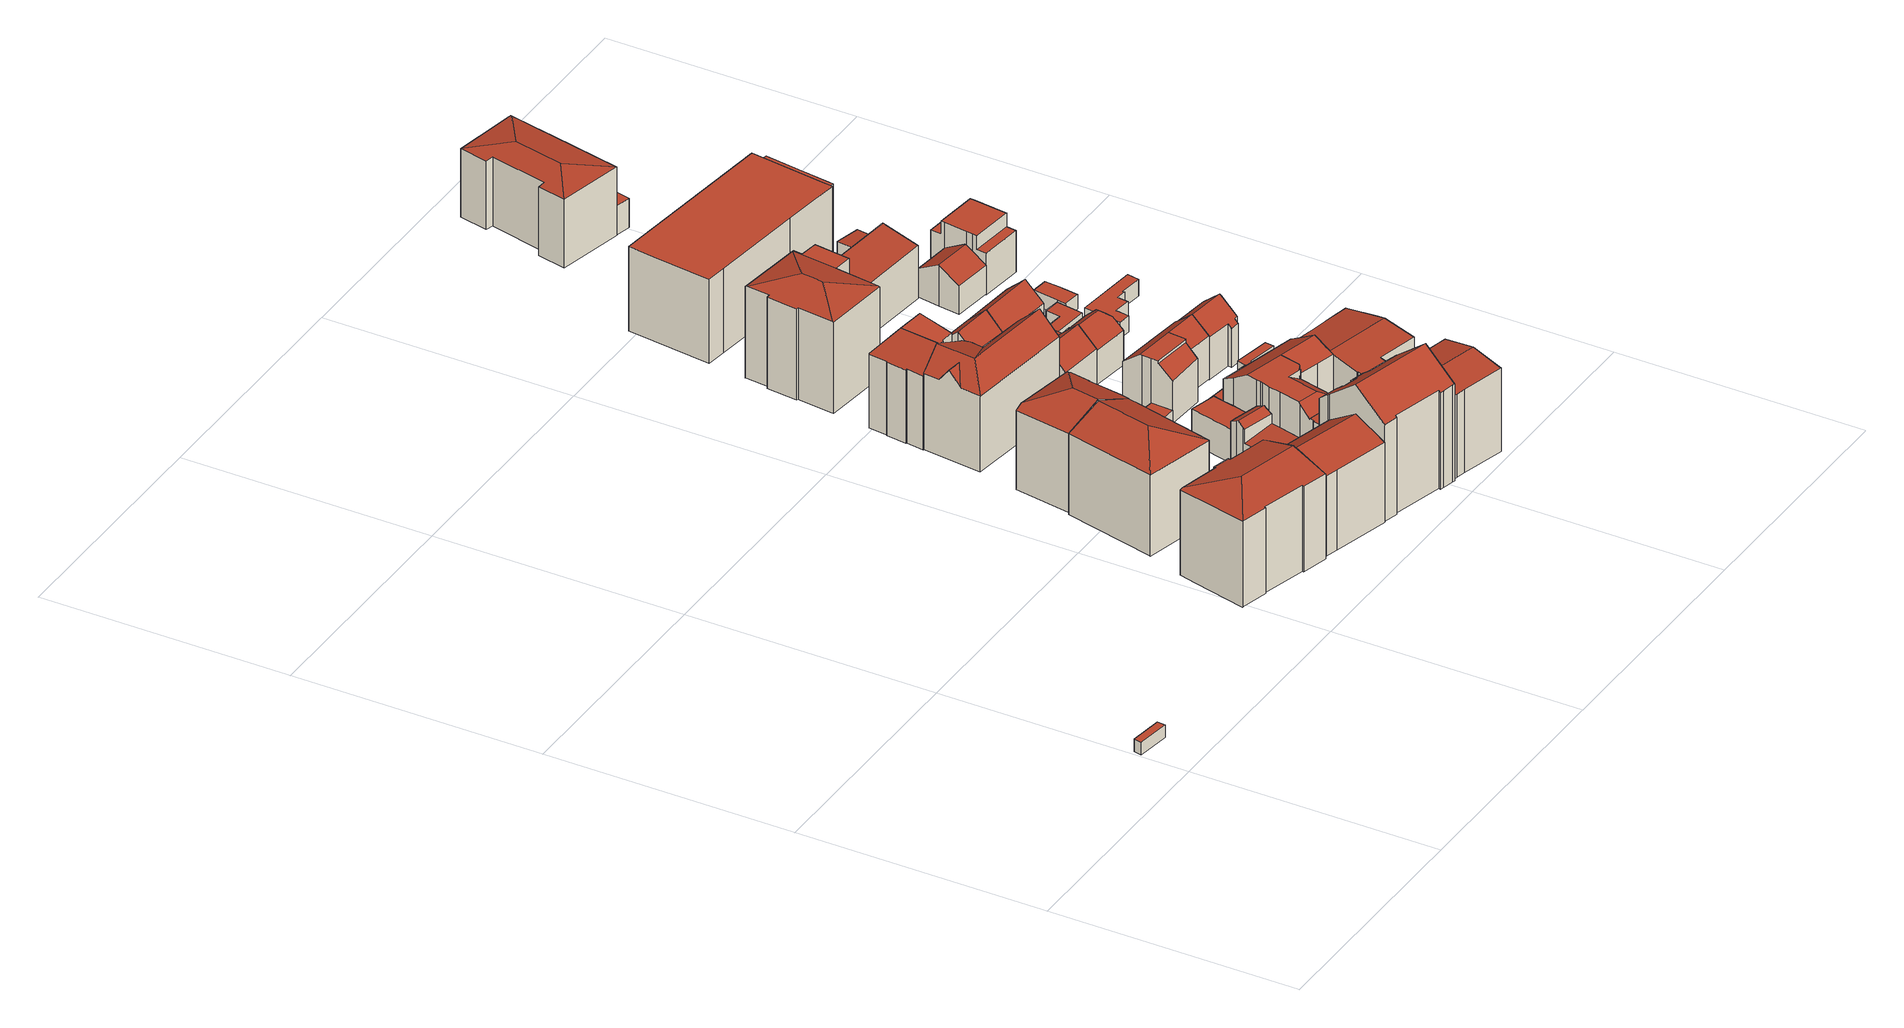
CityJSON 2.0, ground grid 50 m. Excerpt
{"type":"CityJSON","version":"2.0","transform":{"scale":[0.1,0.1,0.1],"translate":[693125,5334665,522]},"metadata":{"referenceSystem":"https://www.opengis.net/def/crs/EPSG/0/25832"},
"CityObjects":{
"building1":{"type":"Building","attributes":{"Gemeindeschluessel":"09162000","HoeheDach":"525.300","HoeheGrund":"522.697","Methode":"9999","NiedrigsteTraufeDesGebaeudes":"525.300","Geometrietyp2DReferenz":"3000","function":"31001_2000","roofType":"1000","measuredHeight":2.6},"geometry":[{"type":"MultiSurface","lod":"2","boundaries":[[[0,1,2,3]],[[4,3,2,5]],[[5,2,1,6]],[[4,5,6,7]],[[7,0,3,4]],[[6,1,0,7]]],"semantics":{"surfaces":[{"type":"RoofSurface"},{"type":"WallSurface"},{"type":"GroundSurface"}],"values":[0,1,1,2,1,1]}}]},
"building2":{"type":"Building","attributes":{"Gemeindeschluessel":"09162000","HoeheDach":"543.515","HoeheGrund":"523.480","Methode":"1000","NiedrigsteTraufeDesGebaeudes":"541.237","Geometrietyp2DReferenz":"3000","function":"31001_9998","roofType":"3200","measuredHeight":20.04,"storeysAboveGround":4},"geometry":[{"type":"MultiSurface","lod":"2","boundaries":[[[8,9,10,11]],[[12,13,14,15,16,17,18]],[[18,17,16,19,20,21]],[[22,23,24,25]],[[26,27,28,29]],[[30,31,32,33,34,35]],[[36,37,38,39]],[[32,31,30,40,36,39,41,22,25,42,43,21,20,19,44,45,46,8,11,26,29,47]],[[40,48,37,36]],[[41,49,23,22]],[[25,24,50,42]],[[30,35,48,40]],[[11,10,27,26]],[[15,14,51,46,45,44,19,16]],[[39,38,49,41]],[[13,34,33,52,28,27,10,9,51,14]],[[50,24,23,49,38,37,48,35,34,13,12]],[[29,28,52,47]],[[46,51,9,8]],[[43,42,50,12,18,21]],[[47,52,33,32]]],"semantics":{"surfaces":[{"type":"WallSurface"},{"type":"RoofSurface"},{"type":"GroundSurface"}],"values":[0,1,0,0,0,0,0,2,0,0,0,0,0,0,0,1,1,0,0,0,0]}}]},
"building3":{"type":"Building","attributes":{"Gemeindeschluessel":"09162000","HoeheDach":"544.194","HoeheGrund":"524.180","Methode":"1000","NiedrigsteTraufeDesGebaeudes":"540.945","Geometrietyp2DReferenz":"3000","function":"31001_1000","roofType":"3200","measuredHeight":20.01,"storeysAboveGround":4},"geometry":[{"type":"MultiSurface","lod":"2","boundaries":[[[53,54,55,56,57,58]],[[59,60,61,62]],[[63,64,65,66,67,55,54,53]],[[58,57,61,60,68]],[[63,53,58,68,69]],[[57,56,55,67,70,62,61]],[[66,65,64,71,72,59,62,70,67]],[[69,68,60,59,72,71]],[[64,63,69,71]]],"semantics":{"surfaces":[{"type":"RoofSurface"},{"type":"WallSurface"},{"type":"GroundSurface"}],"values":[0,1,1,0,0,1,2,1,1]}}]},
"building4":{"type":"Building","attributes":{"Gemeindeschluessel":"09162000","HoeheDach":"526.022","HoeheGrund":"524.110","Methode":"1000","NiedrigsteTraufeDesGebaeudes":"526.022","Geometrietyp2DReferenz":"3000","function":"31001_2000","roofType":"1000","measuredHeight":1.91},"geometry":[{"type":"MultiSurface","lod":"2","boundaries":[[[73,74,75,76]],[[77,78,79,80]],[[74,79,78,75]],[[75,78,77,76]],[[73,80,79,74]],[[76,77,80,73]]],"semantics":{"surfaces":[{"type":"GroundSurface"},{"type":"RoofSurface"},{"type":"WallSurface"}],"values":[0,1,2,2,2,2]}}]},
"building5":{"type":"Building","attributes":{"Gemeindeschluessel":"09162000","HoeheDach":"543.321","HoeheGrund":"523.786","Methode":"2000","NiedrigsteTraufeDesGebaeudes":"539.108","Geometrietyp2DReferenz":"3000","function":"31001_9998","roofType":"3100","measuredHeight":19.54,"storeysAboveGround":4},"geometry":[{"type":"MultiSurface","lod":"2","boundaries":[[[81,82,83,84,85,86,87]],[[88,89,84,83,90,91,92]],[[93,91,90,94]],[[95,89,88,96]],[[97,98,99,100,101,95,96,102,103,93,94]],[[81,98,97,82]],[[95,101,85,84,89]],[[98,81,87,99]],[[88,92,103,102,96]],[[103,92,91,93]],[[100,86,85,101]],[[99,87,86,100]],[[82,97,94,90,83]]],"semantics":{"surfaces":[{"type":"RoofSurface"},{"type":"WallSurface"},{"type":"GroundSurface"}],"values":[0,0,1,1,2,1,1,1,1,1,1,1,1]}}]},
"building6":{"type":"Building","attributes":{"Gemeindeschluessel":"09162000","HoeheDach":"544.430","HoeheGrund":"524.560","Methode":"2000","NiedrigsteTraufeDesGebaeudes":"537.464","Geometrietyp2DReferenz":"3000","function":"31001_9998","roofType":"3200","measuredHeight":19.87,"storeysAboveGround":5},"geometry":[{"type":"MultiSurface","lod":"2","boundaries":[[[104,105,106,107]],[[108,109,110,111,112,113,114]],[[115,116,112,111]],[[116,115,117,118,119,120,121]],[[122,123,104,107,124,60]],[[125,109,108,114,126,127,128,129,130,131,132,133,134,120,119,118,135]],[[128,127,56,123,122,129]],[[120,134,133,106,105,121]],[[130,60,124,131]],[[107,106,133,132,131,124]],[[135,136,137,125]],[[56,138,113,112,116,121,105,104,123]],[[110,137,136,117,115,111]],[[118,117,136,135]],[[114,113,138,126]],[[129,122,60,130]],[[125,137,110,109]],[[126,138,56,127]]],"semantics":{"surfaces":[{"type":"RoofSurface"},{"type":"WallSurface"},{"type":"GroundSurface"}],"values":[0,1,1,1,0,2,1,1,1,1,1,0,0,1,1,1,1,1]}}]},
"building7":{"type":"Building","attributes":{"Gemeindeschluessel":"09162000","HoeheDach":"527.868","HoeheGrund":"524.430","Methode":"1000","NiedrigsteTraufeDesGebaeudes":"526.185","Geometrietyp2DReferenz":"3000","function":"31001_2000","roofType":"1000","measuredHeight":3.44},"geometry":[{"type":"MultiSurface","lod":"2","boundaries":[[[139,140,141,142,143,144,145,146,147,148,149]],[[141,150,151,142]],[[149,152,153,139]],[[147,154,155,148]],[[148,155,152,149]],[[140,156,150,141]],[[139,153,156,140]],[[143,142,151,157,158,144]],[[159,154,147,146,145,160]],[[144,158,160,145]],[[157,151,150,156,153,152,155,154,159,160,158]]],"semantics":{"surfaces":[{"type":"GroundSurface"},{"type":"WallSurface"},{"type":"RoofSurface"}],"values":[0,1,1,1,1,1,1,1,1,1,2]}}]},
"building8":{"type":"Building","attributes":{"Gemeindeschluessel":"09162000","HoeheDach":"544.980","HoeheGrund":"525.152","Methode":"2000","NiedrigsteTraufeDesGebaeudes":"540.749","Geometrietyp2DReferenz":"3000","function":"31001_9998","roofType":"3100","measuredHeight":19.83,"storeysAboveGround":4},"geometry":[{"type":"MultiSurface","lod":"2","boundaries":[[[161,162,163,164,165,166,167]],[[168,169,170,171,172,173,174,161,167]],[[175,176,166,165,177,163,162,178]],[[179,167,166,176,180]],[[181,174,173,182]],[[182,173,172,183]],[[164,177,165]],[[184,185,186,187]],[[183,172,171,188]],[[188,171,170,189]],[[181,178,162,161,174]],[[176,175,190,180]],[[179,184,187,168,167]],[[190,185,184,179,180]],[[189,170,169,191]],[[168,187,186,191,169]],[[190,175,178,181,182,183,188,189,191,186,185]],[[164,163,177]]],"semantics":{"surfaces":[{"type":"RoofSurface"},{"type":"WallSurface"},{"type":"GroundSurface"}],"values":[0,0,1,0,1,1,0,1,1,1,1,1,0,1,1,1,2,0]}}]},
"building9":{"type":"Building","attributes":{"Gemeindeschluessel":"09162000","HoeheDach":"549.430","HoeheGrund":"524.030","Methode":"2000","NiedrigsteTraufeDesGebaeudes":"542.730","Geometrietyp2DReferenz":"3000","function":"31001_9998","roofType":"3100","measuredHeight":25.4,"storeysAboveGround":5},"geometry":[{"type":"MultiSurface","lod":"2","boundaries":[[[192,193,194,195]],[[196,197,198,199]],[[200,201,202,203,204,205]],[[206,207,208,209]],[[210,211,212,213,214,215]],[[199,198,216,217]],[[218,219,220,221]],[[222,223,207,206,224,225]],[[226,227,228,229,230,231]],[[232,233,234,235]],[[217,216,236,237]],[[210,215,222,225]],[[238,239,233,232]],[[209,208,240,241]],[[197,196,242,221,220,243]],[[237,236,239,238]],[[229,228,213,212]],[[243,220,219,194,193,244,240,208,207,223,222,215,214,213,228,227,226,202,201]],[[195,194,219,218]],[[192,245,241,240,244,193]],[[234,233,239,236,216,198,197,243,201,200]],[[242,196,199,217,237,238,232,235,205,204,203,231,230,229,212,211,210,225,224,206,209,241,245,192,195,218,221]],[[203,202,226,231]],[[235,234,200,205]]],"semantics":{"surfaces":[{"type":"WallSurface"},{"type":"RoofSurface"},{"type":"GroundSurface"}],"values":[0,0,0,0,0,0,0,0,0,0,0,0,0,0,0,0,0,1,0,0,1,2,0,0]}}]},
"building10":{"type":"Building","attributes":{"Gemeindeschluessel":"09162000","HoeheDach":"545.010","HoeheGrund":"525.037","Methode":"2000","NiedrigsteTraufeDesGebaeudes":"539.545","Geometrietyp2DReferenz":"3000","function":"31001_1000","roofType":"3100","measuredHeight":19.97,"storeysAboveGround":4},"geometry":[{"type":"MultiSurface","lod":"2","boundaries":[[[246,247,248,249,250,251]],[[252,253,247,246]],[[254,255,256,257]],[[250,258,259,251]],[[260,261,258,250,249]],[[260,262,263,254,257,264,265,266,267,268,269,261]],[[263,270,255,254]],[[257,256,271,264]],[[266,272,273,267]],[[252,246,274,273,272,275,271,256,255,270]],[[276,277,247,253]],[[263,262,276,253,252,270]],[[265,275,272,266]],[[259,269,268,278]],[[269,259,258,261]],[[262,260,249,248,277,276]],[[268,267,273,274,278]],[[275,265,264,271]],[[277,248,247]],[[246,251,259,278,274]]],"semantics":{"surfaces":[{"type":"RoofSurface"},{"type":"WallSurface"},{"type":"GroundSurface"}],"values":[0,0,1,0,1,2,1,1,1,0,0,1,1,1,1,1,1,1,1,0]}}]},
"building11":{"type":"Building","attributes":{"Gemeindeschluessel":"09162000","HoeheDach":"535.124","HoeheGrund":"524.660","Methode":"2000","NiedrigsteTraufeDesGebaeudes":"531.278","Geometrietyp2DReferenz":"3000","function":"31001_1000","roofType":"1000","measuredHeight":10.46,"storeysAboveGround":2},"geometry":[{"type":"MultiSurface","lod":"2","boundaries":[[[279,280,281,282,283]],[[284,285,286,287,288]],[[289,290,291,292]],[[292,291,293,294]],[[295,293,291,290,296,282]],[[297,298,294,293,295,299,300]],[[301,284,288,302]],[[283,282,296,303]],[[286,304,305,287]],[[306,307,300,299,281,280,308,309]],[[304,286,285,310,311,312,313]],[[313,312,314,315,307,306]],[[297,300,307,315]],[[292,294,298,297,315,314,312,311,310,301,302,316,317,318,319,279,283,303,289]],[[303,296,290,289]],[[304,313,306,309,320,305]],[[310,285,284,301]],[[288,287,305,320,317,316,302]],[[282,281,299,295]],[[320,309,308,319,318,317]],[[319,308,280,279]]],"semantics":{"surfaces":[{"type":"WallSurface"},{"type":"RoofSurface"},{"type":"GroundSurface"}],"values":[0,1,0,0,1,0,0,0,0,1,0,0,0,2,0,1,0,0,0,0,0]}}]},
"building12":{"type":"Building","attributes":{"Gemeindeschluessel":"09162000","HoeheDach":"528.561","HoeheGrund":"525.166","Methode":"2000","NiedrigsteTraufeDesGebaeudes":"527.289","Geometrietyp2DReferenz":"3000","function":"31001_2000","roofType":"2100","measuredHeight":3.4},"geometry":[{"type":"MultiSurface","lod":"2","boundaries":[[[321,322,323,324]],[[325,326,327,328]],[[329,330,331,323,322,327,326,332]],[[333,332,326,325]],[[324,323,331,334]],[[335,330,329,336]],[[328,327,322,321]],[[334,331,330,335]],[[333,325,328,321,324,334,335,336]],[[336,329,332,333]]],"semantics":{"surfaces":[{"type":"WallSurface"},{"type":"RoofSurface"},{"type":"GroundSurface"}],"values":[0,0,1,0,0,0,0,0,2,0]}}]},
"building13":{"type":"Building","attributes":{"Gemeindeschluessel":"09162000","HoeheDach":"529.492","HoeheGrund":"525.152","Methode":"1000","NiedrigsteTraufeDesGebaeudes":"527.845","Geometrietyp2DReferenz":"3000","function":"31001_2000","roofType":"1000","measuredHeight":4.34,"storeysAboveGround":1},"geometry":[{"type":"MultiSurface","lod":"2","boundaries":[[[337,338,339,340]],[[341,342,343,344]],[[345,346,338,337]],[[347,348,346,345]],[[338,346,348,349,343,342,339]],[[344,343,349,350]],[[345,337,340,341,344,350,347]],[[342,341,340,339]],[[350,349,348,347]]],"semantics":{"surfaces":[{"type":"WallSurface"},{"type":"RoofSurface"},{"type":"GroundSurface"}],"values":[0,0,0,0,1,0,2,0,0]}}]},
"building14":{"type":"Building","attributes":{"Gemeindeschluessel":"09162000","HoeheDach":"528.128","HoeheGrund":"525.210","Methode":"1000","NiedrigsteTraufeDesGebaeudes":"528.128","Geometrietyp2DReferenz":"3000","function":"31001_2000","roofType":"1000","measuredHeight":2.92},"geometry":[{"type":"MultiSurface","lod":"2","boundaries":[[[351,352,353,354,355,356]],[[357,358,359,360]],[[357,360,355,354,353]],[[358,352,351,356,359]],[[359,356,355,360]],[[353,352,358,357]]],"semantics":{"surfaces":[{"type":"WallSurface"},{"type":"GroundSurface"},{"type":"RoofSurface"}],"values":[0,0,1,2,0,0]}}]},
"building15":{"type":"Building","attributes":{"Gemeindeschluessel":"09162000","HoeheDach":"539.590","HoeheGrund":"524.564","Methode":"2000","NiedrigsteTraufeDesGebaeudes":"536.176","Geometrietyp2DReferenz":"3000","function":"31001_9998","roofType":"3100","measuredHeight":15.03,"storeysAboveGround":4},"geometry":[{"type":"MultiSurface","lod":"2","boundaries":[[[361,362,363,364]],[[365,366,367,368,369]],[[370,371,372,373]],[[374,367,366]],[[375,376,377,378]],[[375,378,379,380,365,369,361,364,381,382,383,384,385,386,387,388,389,390,391,392,393,394,395,396,397,370,373,398]],[[380,399,366,365]],[[364,363,400,381]],[[395,401,402,396]],[[382,381,400,403,404,405,406]],[[387,407,408,388]],[[409,406,405,410,411,412,413]],[[383,414,415,384]],[[379,416,399,380]],[[375,398,417,418,376]],[[419,393,392,420]],[[374,418,417,372,371,421,422]],[[373,372,417,398]],[[383,382,406,409,423,414]],[[386,424,407,387]],[[388,408,425,389]],[[404,403,426]],[[405,404,426,410]],[[407,424,427,415,414,423,428,429,425,408]],[[399,416,377,376,418,374,366]],[[393,419,430,394]],[[392,391,412,411,420]],[[397,421,371,370]],[[369,368,362,361]],[[391,390,429,428,413,412]],[[385,427,424,386]],[[413,428,423,409]],[[389,425,429,390]],[[397,396,402,422,421]],[[394,430,401,395]],[[384,415,427,385]],[[419,420,411,410,426,403,400,363,362,368,367,374,422,402,401,430]],[[378,377,416,379]]],"semantics":{"surfaces":[{"type":"WallSurface"},{"type":"GroundSurface"},{"type":"RoofSurface"}],"values":[0,0,0,0,0,1,0,0,0,0,0,2,0,0,0,0,2,0,0,0,0,0,2,2,2,0,0,0,0,0,0,0,0,0,0,0,2,0]}}]},
"building16":{"type":"Building","attributes":{"Gemeindeschluessel":"09162000","HoeheDach":"545.944","HoeheGrund":"525.030","Methode":"2000","NiedrigsteTraufeDesGebaeudes":"543.900","Geometrietyp2DReferenz":"3000","function":"31001_9998","roofType":"3200","measuredHeight":20.91,"storeysAboveGround":4},"geometry":[{"type":"MultiSurface","lod":"2","boundaries":[[[431,432,433,434,435,436,437,438]],[[439,440,441,442]],[[443,444,445,434,433,446]],[[447,448,449,450]],[[451,452,453,454]],[[435,440,439,455,456,457]],[[438,437,436,458,453,452,459,449,448,460]],[[453,458,457,456,461,454]],[[462,463,464,465]],[[466,467,445,444]],[[449,459,452,451,468,450]],[[445,467,441,440,435,434]],[[463,431,438,460,464]],[[463,462,469,470,446,433,432,431]],[[436,435,457,458]],[[464,460,448,447,471,465]],[[444,443,446,470,469,462,465,471,447,450,468,451,454,461,456,455,439,442,466]],[[442,441,467,466]]],"semantics":{"surfaces":[{"type":"RoofSurface"},{"type":"WallSurface"},{"type":"GroundSurface"}],"values":[0,1,1,1,1,1,0,1,1,1,1,0,0,1,0,1,2,1]}}]},
"building17":{"type":"Building","attributes":{"Gemeindeschluessel":"09162000","HoeheDach":"543.094","HoeheGrund":"524.380","Methode":"1000","NiedrigsteTraufeDesGebaeudes":"541.729","Geometrietyp2DReferenz":"3000","function":"31001_9998","roofType":"3100","measuredHeight":18.71,"storeysAboveGround":4},"geometry":[{"type":"MultiSurface","lod":"2","boundaries":[[[472,473,474,475]],[[476,477,478,479]],[[480,481,482,483]],[[479,478,484,485]],[[486,487,473,472,488,489]],[[480,490,491,492,493,481]],[[493,492,484,478,477,474,473,487]],[[494,495,486,489]],[[485,484,492,491]],[[490,480,483,494,489,488,472,475,476,479,485,491]],[[475,474,477,476]],[[495,482,481,493,487,486]],[[483,482,495,494]]],"semantics":{"surfaces":[{"type":"WallSurface"},{"type":"RoofSurface"},{"type":"GroundSurface"}],"values":[0,0,0,0,0,0,1,0,0,2,0,1,0]}}]},
"building18":{"type":"Building","attributes":{"Gemeindeschluessel":"09162000","HoeheDach":"528.180","HoeheGrund":"524.810","Methode":"2000","NiedrigsteTraufeDesGebaeudes":"528.180","Geometrietyp2DReferenz":"3000","function":"31001_2000","roofType":"1000","measuredHeight":3.37},"geometry":[{"type":"MultiSurface","lod":"2","boundaries":[[[496,497,498,499,500]],[[500,501,502,496]],[[503,504,499,498]],[[497,496,502,505,503,498]],[[499,504,501,500]],[[505,502,501,504,503]]],"semantics":{"surfaces":[{"type":"GroundSurface"},{"type":"WallSurface"},{"type":"RoofSurface"}],"values":[0,1,1,1,1,2]}}]},
"building19":{"type":"Building","attributes":{"Gemeindeschluessel":"09162000","HoeheDach":"536.064","HoeheGrund":"525.227","Methode":"1000","NiedrigsteTraufeDesGebaeudes":"532.550","Geometrietyp2DReferenz":"3000","function":"31001_9998","roofType":"3100","measuredHeight":10.84,"storeysAboveGround":2},"geometry":[{"type":"MultiSurface","lod":"2","boundaries":[[[506,507,508,509,510,511]],[[509,512,513,510]],[[510,513,514,511]],[[515,516,517,518]],[[508,516,515,512,509]],[[511,514,519,506]],[[507,517,516,508]],[[506,519,518,517,507]],[[513,512,515,518,519,514]]],"semantics":{"surfaces":[{"type":"GroundSurface"},{"type":"WallSurface"},{"type":"RoofSurface"}],"values":[0,1,1,2,1,1,1,1,2]}}]},
"building20":{"type":"Building","attributes":{"Gemeindeschluessel":"09162000","HoeheDach":"540.338","HoeheGrund":"524.720","Methode":"1000","NiedrigsteTraufeDesGebaeudes":"527.910","Geometrietyp2DReferenz":"3000","function":"31001_2000","roofType":"2100","measuredHeight":15.62},"geometry":[{"type":"MultiSurface","lod":"2","boundaries":[[[520,521,522,523,524,525]],[[526,527,528,529,530,531,532]],[[533,534,526,532]],[[524,535,536,537,538,539,540,541,525]],[[528,527,541,540]],[[542,543,534,533]],[[544,538,537,545,530,529]],[[546,547,548,549,550,551]],[[547,546,551,542,533,532,531,530,545,537,536,535,524,523,522]],[[522,521,548,547]],[[551,550,543,542]],[[540,539,538,544,529,528]],[[534,543,550,549,548,521,520,525,541,527,526]]],"semantics":{"surfaces":[{"type":"WallSurface"},{"type":"GroundSurface"},{"type":"RoofSurface"}],"values":[0,0,0,0,0,0,0,0,1,0,0,2,2]}}]},
"building21":{"type":"Building","attributes":{"Gemeindeschluessel":"09162000","HoeheDach":"528.702","HoeheGrund":"524.790","Methode":"1000","NiedrigsteTraufeDesGebaeudes":"527.766","Geometrietyp2DReferenz":"3000","function":"31001_2000","roofType":"1000","measuredHeight":3.91},"geometry":[{"type":"MultiSurface","lod":"2","boundaries":[[[552,553,554,555]],[[556,557,558,559]],[[560,558,557,554,553,561,562]],[[555,554,557,556]],[[563,561,553,552]],[[556,559,564,565,563,552,555]],[[564,559,558,560,562,565]],[[562,561,563,565]]],"semantics":{"surfaces":[{"type":"WallSurface"},{"type":"RoofSurface"},{"type":"GroundSurface"}],"values":[0,0,1,0,0,2,0,0]}}]},
"building22":{"type":"Building","attributes":{"Gemeindeschluessel":"09162000","HoeheDach":"528.636","HoeheGrund":"525.255","Methode":"1000","NiedrigsteTraufeDesGebaeudes":"528.303","Geometrietyp2DReferenz":"3000","function":"31001_2000","roofType":"2100","measuredHeight":3.38},"geometry":[{"type":"MultiSurface","lod":"2","boundaries":[[[566,567,568,569]],[[570,571,572,573]],[[574,575,576,577]],[[573,572,567,566]],[[570,573,566,569,575,574]],[[571,577,576,568,567,572]],[[569,568,576,575]],[[571,570,574,577]]],"semantics":{"surfaces":[{"type":"WallSurface"},{"type":"RoofSurface"},{"type":"GroundSurface"}],"values":[0,0,0,0,1,2,0,0]}}]},
"building23":{"type":"Building","attributes":{"Gemeindeschluessel":"09162000","HoeheDach":"537.270","HoeheGrund":"525.380","Methode":"2000","NiedrigsteTraufeDesGebaeudes":"534.123","Geometrietyp2DReferenz":"3000","function":"31001_9998","roofType":"3100","measuredHeight":11.89,"storeysAboveGround":3},"geometry":[{"type":"MultiSurface","lod":"2","boundaries":[[[578,579,580,581,582,583,584,585]],[[581,580,586]],[[587,588,589,590,591,592]],[[593,594,585,584,595,596,597]],[[589,588,598,599,600,601,597,596,595,602,603,604,590]],[[581,592,591,605,582]],[[583,582,605,604,603,602]],[[604,605,591,590]],[[601,606,593,597]],[[587,592,581,586]],[[595,584,583,602]],[[607,606,601,600,599,579,578]],[[598,588,587,586,580,579,599]],[[607,578,585,594]],[[606,607,594,593]]],"semantics":{"surfaces":[{"type":"RoofSurface"},{"type":"WallSurface"},{"type":"GroundSurface"}],"values":[0,1,1,1,2,0,1,1,1,0,1,1,1,1,0]}}]},
"building24":{"type":"Building","attributes":{"Gemeindeschluessel":"09162000","HoeheDach":"528.020","HoeheGrund":"525.170","Methode":"2000","NiedrigsteTraufeDesGebaeudes":"528.020","Geometrietyp2DReferenz":"3000","function":"31001_2000","roofType":"1000","measuredHeight":2.85},"geometry":[{"type":"MultiSurface","lod":"2","boundaries":[[[608,609,610,611,612,613]],[[608,613,614,615]],[[616,617,611,610]],[[615,614,618,619]],[[620,621,622,623,624,625]],[[626,627,618,614,613,612,611,617,621,620,625,628]],[[619,618,627,629]],[[630,626,628,631]],[[609,608,615,619,629,630,631,624,623,622,616,610]],[[631,628,625,624]],[[629,627,626,630]],[[622,621,617,616]]],"semantics":{"surfaces":[{"type":"WallSurface"},{"type":"RoofSurface"},{"type":"GroundSurface"}],"values":[0,0,0,0,0,1,0,0,2,0,0,0]}}]},
"building25":{"type":"Building","attributes":{"Gemeindeschluessel":"09162000","HoeheDach":"534.971","HoeheGrund":"525.190","Methode":"2000","NiedrigsteTraufeDesGebaeudes":"531.489","Geometrietyp2DReferenz":"3000","function":"31001_1000","roofType":"3100","measuredHeight":9.78,"storeysAboveGround":2},"geometry":[{"type":"MultiSurface","lod":"2","boundaries":[[[632,633,634,635]],[[636,637,638,639]],[[639,638,633,640]],[[640,641,642,643,644,636,639]],[[641,632,635,642]],[[640,633,632,641]],[[642,635,634,643]],[[643,634,645,644]],[[644,645,637,636]],[[633,638,637,645,634]]],"semantics":{"surfaces":[{"type":"RoofSurface"},{"type":"WallSurface"},{"type":"GroundSurface"}],"values":[0,1,1,2,1,1,1,1,1,0]}}]},
"building26":{"type":"Building","attributes":{"Gemeindeschluessel":"09162000","HoeheDach":"528.371","HoeheGrund":"525.238","Methode":"1000","NiedrigsteTraufeDesGebaeudes":"527.939","Geometrietyp2DReferenz":"3000","function":"31001_2000","roofType":"2100","measuredHeight":3.13},"geometry":[{"type":"MultiSurface","lod":"2","boundaries":[[[641,646,647,648]],[[641,649,650,646]],[[651,647,646,650]],[[647,651,652,648]],[[641,648,652,649]],[[649,652,651,650]]],"semantics":{"surfaces":[{"type":"WallSurface"},{"type":"RoofSurface"},{"type":"GroundSurface"}],"values":[0,0,1,0,2,0]}}]},
"building27":{"type":"Building","attributes":{"Gemeindeschluessel":"09162000","HoeheDach":"535.930","HoeheGrund":"525.102","Methode":"2000","NiedrigsteTraufeDesGebaeudes":"530.468","Geometrietyp2DReferenz":"3000","function":"31001_1000","roofType":"3300","measuredHeight":10.83,"storeysAboveGround":2},"geometry":[{"type":"MultiSurface","lod":"2","boundaries":[[[653,654,655,656,657]],[[658,659,660,661,662]],[[663,664,665,653,657,666]],[[667,668,669,670]],[[671,672,673,656,655,674,675,676,670,669]],[[667,677,678,654,653,665,679,668]],[[671,669,668,679,680]],[[674,661,660,675]],[[672,671,680,664,663]],[[662,678,677,658]],[[670,676,659,658,677,667]],[[674,655,654,678,662,661]],[[664,680,679,665]],[[663,666,673,672]],[[673,666,657,656]],[[675,660,659,676]]],"semantics":{"surfaces":[{"type":"WallSurface"},{"type":"RoofSurface"},{"type":"GroundSurface"}],"values":[0,1,1,0,2,1,0,0,0,0,0,0,1,0,0,0]}}]},
"building28":{"type":"Building","attributes":{"Gemeindeschluessel":"09162000","HoeheDach":"537.626","HoeheGrund":"524.880","Methode":"1000","NiedrigsteTraufeDesGebaeudes":"536.072","Geometrietyp2DReferenz":"3000","function":"31001_9998","roofType":"3100","measuredHeight":12.75,"storeysAboveGround":3},"geometry":[{"type":"MultiSurface","lod":"2","boundaries":[[[681,682,683,684,685,686,687,688,689,690]],[[691,692,693,694]],[[695,696,697,698]],[[699,700,686,685]],[[684,683,682,681,701,702,703,691,694,704,705,706,707,695,698,708,699,685]],[[702,709,710,703]],[[707,711,696,695]],[[416,712,711,707,706,705]],[[703,710,692,691]],[[713,689,688,687,686,700,714,697,696,711,712]],[[694,693,715,704]],[[701,681,690,716,709,702]],[[714,700,699,708,698,697]],[[710,709,716,690,689,713,712,416,715,693,692]],[[704,715,416,705]]],"semantics":{"surfaces":[{"type":"WallSurface"},{"type":"GroundSurface"},{"type":"RoofSurface"}],"values":[0,0,0,0,1,0,0,0,0,2,0,0,0,2,0]}}]},
"building29":{"type":"Building","attributes":{"Gemeindeschluessel":"09162000","HoeheDach":"527.640","HoeheGrund":"525.220","Methode":"2000","NiedrigsteTraufeDesGebaeudes":"527.640","Geometrietyp2DReferenz":"3000","function":"31001_2000","roofType":"1000","measuredHeight":2.42},"geometry":[{"type":"MultiSurface","lod":"2","boundaries":[[[717,718,719,720]],[[721,719,718,722]],[[723,717,720,724]],[[723,722,718,717]],[[724,721,722,723]],[[720,719,721,724]]],"semantics":{"surfaces":[{"type":"WallSurface"},{"type":"RoofSurface"},{"type":"GroundSurface"}],"values":[0,1,2,0,0,0]}}]},
"building30":{"type":"Building","attributes":{"Gemeindeschluessel":"09162000","HoeheDach":"535.047","HoeheGrund":"525.227","Methode":"1000","NiedrigsteTraufeDesGebaeudes":"531.471","Geometrietyp2DReferenz":"3000","function":"31001_9998","roofType":"3100","measuredHeight":9.82,"storeysAboveGround":2},"geometry":[{"type":"MultiSurface","lod":"2","boundaries":[[[641,639,725,726]],[[641,727,728,638,639]],[[729,638,728,730]],[[727,731,730,728]],[[639,638,729,725]],[[726,731,727,641]],[[725,729,730,731,726]]],"semantics":{"surfaces":[{"type":"GroundSurface"},{"type":"WallSurface"},{"type":"RoofSurface"}],"values":[0,1,2,2,1,1,1]}}]},
"building31":{"type":"Building","attributes":{"Gemeindeschluessel":"09162000","HoeheDach":"531.195","HoeheGrund":"525.195","Methode":"3220","NiedrigsteTraufeDesGebaeudes":"531.195","Geometrietyp2DReferenz":"3000","function":"31001_9998","roofType":"9999","measuredHeight":6,"storeysAboveGround":1},"geometry":[{"type":"MultiSurface","lod":"2","boundaries":[[[732,733,734,735]],[[732,736,737,738,733]],[[734,739,619,740,735]],[[736,732,735,740]],[[733,738,739,734]],[[737,736,740,619]],[[738,737,619,739]]],"semantics":{"surfaces":[{"type":"WallSurface"},{"type":"RoofSurface"},{"type":"GroundSurface"}],"values":[0,1,2,0,0,0,0]}}]},
"building32":{"type":"Building","attributes":{"Gemeindeschluessel":"09162000","HoeheDach":"527.710","HoeheGrund":"525.370","Methode":"2000","NiedrigsteTraufeDesGebaeudes":"527.710","Geometrietyp2DReferenz":"3000","function":"31001_2000","roofType":"1000","measuredHeight":2.34},"geometry":[{"type":"MultiSurface","lod":"2","boundaries":[[[741,742,743,744,745,746,747,748]],[[749,742,741,750]],[[750,741,748,751]],[[752,746,745,753]],[[754,747,746,752]],[[755,744,743,756]],[[751,754,752,753,755,756,749,750]],[[753,745,744,755]],[[756,743,742,749]],[[751,748,747,754]]],"semantics":{"surfaces":[{"type":"RoofSurface"},{"type":"WallSurface"},{"type":"GroundSurface"}],"values":[0,1,1,1,1,1,2,1,1,1]}}]},
"building33":{"type":"Building","attributes":{"Gemeindeschluessel":"09162000","HoeheDach":"537.140","HoeheGrund":"525.246","Methode":"2000","NiedrigsteTraufeDesGebaeudes":"533.246","Geometrietyp2DReferenz":"3000","function":"31001_9998","roofType":"3100","measuredHeight":11.89,"storeysAboveGround":3},"geometry":[{"type":"MultiSurface","lod":"2","boundaries":[[[757,758,759,760]],[[761,762,763,764]],[[758,757,764,763]],[[765,766,767,768,769]],[[765,769,770,771]],[[772,773,774,775,776]],[[762,761,774,773]],[[771,770,760,759]],[[768,767,776,775]],[[757,760,770,769,768,775,774,761,764]],[[765,771,759,758,763,762,773,772,766]],[[772,776,767,766]]],"semantics":{"surfaces":[{"type":"WallSurface"},{"type":"RoofSurface"},{"type":"GroundSurface"}],"values":[0,0,0,0,0,0,0,0,1,1,2,0]}}]},
"building34":{"type":"Building","attributes":{"Gemeindeschluessel":"09162000","HoeheDach":"542.474","HoeheGrund":"524.970","Methode":"1000","NiedrigsteTraufeDesGebaeudes":"542.474","Geometrietyp2DReferenz":"3000","function":"31001_9998","roofType":"1000","measuredHeight":17.5,"storeysAboveGround":6},"geometry":[{"type":"MultiSurface","lod":"2","boundaries":[[[777,778,779,780]],[[781,782,783,784,777,780,785,786,787]],[[784,788,778,777]],[[778,788,789,790,791,792,793,794,779]],[[787,792,791,781]],[[792,787,786,793]],[[782,781,791,790]],[[783,782,790,789,788,784]],[[779,794,793,786,785,780]]],"semantics":{"surfaces":[{"type":"WallSurface"},{"type":"GroundSurface"},{"type":"RoofSurface"}],"values":[0,1,0,2,0,0,0,0,0]}}]},
"building35":{"type":"Building","attributes":{"Gemeindeschluessel":"09162000","HoeheDach":"537.592","HoeheGrund":"525.130","Methode":"1000","NiedrigsteTraufeDesGebaeudes":"536.019","Geometrietyp2DReferenz":"3000","function":"31001_9998","roofType":"2100","measuredHeight":12.46,"storeysAboveGround":2},"geometry":[{"type":"MultiSurface","lod":"2","boundaries":[[[795,796,797,798]],[[799,798,797,800,801,802]],[[803,804,805,806]],[[801,807,808,802]],[[800,797,796,803,806,809,810,807,801]],[[808,807,810,811]],[[795,798,799,802,808,811,812,805,804]],[[812,809,806,805]],[[804,803,796,795]],[[811,810,809,812]]],"semantics":{"surfaces":[{"type":"WallSurface"},{"type":"RoofSurface"},{"type":"GroundSurface"}],"values":[0,0,0,0,1,0,2,0,0,0]}}]},
"building36":{"type":"Building","attributes":{"Gemeindeschluessel":"09162000","HoeheDach":"527.900","HoeheGrund":"525.208","Methode":"2000","NiedrigsteTraufeDesGebaeudes":"527.900","Geometrietyp2DReferenz":"3000","function":"31001_2000","roofType":"1000","measuredHeight":2.69},"geometry":[{"type":"MultiSurface","lod":"2","boundaries":[[[813,814,815,816]],[[817,818,819,820]],[[821,822,814,813]],[[816,815,819,818]],[[817,823,821,813,816,818]],[[824,822,821,823]],[[817,820,824,823]],[[822,824,820,819,815,814]]],"semantics":{"surfaces":[{"type":"WallSurface"},{"type":"GroundSurface"},{"type":"RoofSurface"}],"values":[0,0,0,0,1,0,0,2]}}]},
"building37":{"type":"Building","attributes":{"Gemeindeschluessel":"09162000","HoeheDach":"533.938","HoeheGrund":"525.360","Methode":"1000","NiedrigsteTraufeDesGebaeudes":"531.260","Geometrietyp2DReferenz":"3000","function":"31001_1000","roofType":"3100","measuredHeight":8.58,"storeysAboveGround":2},"geometry":[{"type":"MultiSurface","lod":"2","boundaries":[[[825,826,827,828]],[[829,826,825,830]],[[831,832,833,834]],[[832,835,836,829,833]],[[837,838,839,831,834,830,825,828]],[[834,833,829,830]],[[839,835,832,831]],[[836,840,827,826,829]],[[835,839,838,837,840,836]],[[828,827,840,837]]],"semantics":{"surfaces":[{"type":"WallSurface"},{"type":"RoofSurface"},{"type":"GroundSurface"}],"values":[0,0,0,1,2,0,0,1,0,0]}}]},
"building38":{"type":"Building","attributes":{"Gemeindeschluessel":"09162000","HoeheDach":"528.322","HoeheGrund":"525.290","Methode":"1000","NiedrigsteTraufeDesGebaeudes":"528.322","Geometrietyp2DReferenz":"3000","function":"31001_2000","roofType":"1000","measuredHeight":3.03},"geometry":[{"type":"MultiSurface","lod":"2","boundaries":[[[841,842,843,844]],[[845,846,842,841]],[[844,843,847,848]],[[849,850,851,852]],[[853,852,851,854,846,845]],[[854,851,850,847,843,842,846]],[[849,852,853,845,841,844,848]],[[848,847,850,849]]],"semantics":{"surfaces":[{"type":"WallSurface"},{"type":"RoofSurface"},{"type":"GroundSurface"}],"values":[0,0,0,0,0,1,2,0]}}]},
"building39":{"type":"Building","attributes":{"Gemeindeschluessel":"09162000","HoeheDach":"528.553","HoeheGrund":"525.240","Methode":"2000","NiedrigsteTraufeDesGebaeudes":"528.553","Geometrietyp2DReferenz":"3000","function":"31001_2000","roofType":"1000","measuredHeight":3.31},"geometry":[{"type":"MultiSurface","lod":"2","boundaries":[[[855,856,857,858]],[[859,860,861,862]],[[863,864,865,866]],[[863,859,862,864]],[[860,867,868,861]],[[864,862,861,868,869,870,857,856,871,865]],[[872,873,870,869]],[[874,866,865,871]],[[859,863,866,874,855,858,873,872,867,860]],[[874,871,856,855]],[[867,872,869,868]],[[873,858,857,870]]],"semantics":{"surfaces":[{"type":"WallSurface"},{"type":"RoofSurface"},{"type":"GroundSurface"}],"values":[0,0,0,0,0,1,0,0,2,0,0,0]}}]},
"building40":{"type":"Building","attributes":{"Gemeindeschluessel":"09162000","HoeheDach":"539.476","HoeheGrund":"524.163","Methode":"1000","NiedrigsteTraufeDesGebaeudes":"538.326","Geometrietyp2DReferenz":"3000","function":"31001_1000","roofType":"3200","measuredHeight":15.31,"storeysAboveGround":4},"geometry":[{"type":"MultiSurface","lod":"2","boundaries":[[[875,876,877,878,879,880]],[[881,882,883,884]],[[885,886,887]],[[888,889,890,891]],[[884,883,878,877]],[[892,893,885,894]],[[895,896,897,898]],[[887,899,900,901]],[[898,897,882,881]],[[902,879,878,883,882,897]],[[876,875,892,894,901,900,888,891,895,898,881,884,877]],[[891,890,896,895]],[[875,880,893,892]],[[886,902,897,896,890,889,899,887]],[[885,893,880,879,902,886]],[[894,885,887,901]],[[900,899,889,888]]],"semantics":{"surfaces":[{"type":"WallSurface"},{"type":"RoofSurface"},{"type":"GroundSurface"}],"values":[0,0,1,0,0,0,0,0,0,1,2,0,0,1,1,0,0]}}]},
"building41":{"type":"Building","attributes":{"Gemeindeschluessel":"09162000","HoeheDach":"536.610","HoeheGrund":"525.205","Methode":"2000","NiedrigsteTraufeDesGebaeudes":"533.830","Geometrietyp2DReferenz":"3000","function":"31001_1000","roofType":"1000","measuredHeight":11.4,"storeysAboveGround":4},"geometry":[{"type":"MultiSurface","lod":"2","boundaries":[[[903,904,905,906]],[[907,908,909,910,911,912]],[[913,914,915,908,907,916,917,903,906,918]],[[916,919,920,917]],[[915,914,921,922,923,924]],[[924,923,910,909]],[[915,924,909,908]],[[913,918,925,926,927,928]],[[903,917,920,929,930,904]],[[930,929,927,926]],[[923,922,911,910]],[[907,912,919,916]],[[906,905,925,918]],[[913,928,921,914]],[[926,925,905,904,930]],[[922,921,928,927,929,920,919,912,911]]],"semantics":{"surfaces":[{"type":"WallSurface"},{"type":"GroundSurface"},{"type":"RoofSurface"}],"values":[0,0,1,0,0,2,0,0,0,0,0,0,0,0,2,2]}}]},
"building42":{"type":"Building","attributes":{"Gemeindeschluessel":"09162000","HoeheDach":"528.088","HoeheGrund":"525.070","Methode":"1000","NiedrigsteTraufeDesGebaeudes":"527.521","Geometrietyp2DReferenz":"3000","function":"31001_2000","roofType":"1000","measuredHeight":3.02},"geometry":[{"type":"MultiSurface","lod":"2","boundaries":[[[931,932,933,934]],[[935,936,937,938]],[[936,933,932,937]],[[938,931,934,935]],[[938,937,932,931]],[[934,933,936,935]]],"semantics":{"surfaces":[{"type":"WallSurface"},{"type":"RoofSurface"},{"type":"GroundSurface"}],"values":[0,0,1,2,0,0]}}]},
"building43":{"type":"Building","attributes":{"Gemeindeschluessel":"09162000","HoeheDach":"539.730","HoeheGrund":"525.040","Methode":"2000","NiedrigsteTraufeDesGebaeudes":"539.730","Geometrietyp2DReferenz":"3000","function":"31001_9998","roofType":"1000","measuredHeight":14.69,"storeysAboveGround":4},"geometry":[{"type":"MultiSurface","lod":"2","boundaries":[[[939,940,941,942,943,944]],[[945,942,941,946]],[[781,944,943,787]],[[947,940,939,948]],[[787,943,942,945]],[[948,939,944,781]],[[946,941,940,947]],[[781,787,945,946,947,948]]],"semantics":{"surfaces":[{"type":"RoofSurface"},{"type":"WallSurface"},{"type":"GroundSurface"}],"values":[0,1,1,1,1,1,1,2]}}]},
"building44":{"type":"Building","attributes":{"Gemeindeschluessel":"09162000","HoeheDach":"530.280","HoeheGrund":"524.280","Methode":"3220","NiedrigsteTraufeDesGebaeudes":"530.280","Geometrietyp2DReferenz":"3000","function":"51009_1610","roofType":"9999","measuredHeight":6},"geometry":[{"type":"MultiSurface","lod":"2","boundaries":[[[949,950,951,952,953]],[[950,949,954,955]],[[956,957,958,955,954]],[[951,950,955,958]],[[949,953,956,954]],[[952,951,958,957]],[[953,952,957,956]]],"semantics":{"surfaces":[{"type":"RoofSurface"},{"type":"WallSurface"},{"type":"GroundSurface"}],"values":[0,1,2,1,1,1,1]}}]},
"building45":{"type":"Building","attributes":{"Gemeindeschluessel":"09162000","HoeheDach":"526.640","HoeheGrund":"524.512","Methode":"2000","NiedrigsteTraufeDesGebaeudes":"526.640","Geometrietyp2DReferenz":"3000","function":"31001_2000","roofType":"1000","measuredHeight":2.13},"geometry":[{"type":"MultiSurface","lod":"2","boundaries":[[[959,960,961,962]],[[959,962,963,964,965,966]],[[967,965,964,968]],[[969,963,962,961]],[[963,969,968,964]],[[968,969,961,960,970,967]],[[970,966,965,967]],[[966,970,960,959]]],"semantics":{"surfaces":[{"type":"WallSurface"},{"type":"GroundSurface"},{"type":"RoofSurface"}],"values":[0,1,0,0,0,2,0,0]}}]}
},
"vertices":[
[73,88,33],[75,104,33],[9,113,33],[6,97,33],[6,97,7],[9,113,7],[75,104,7],[73,88,7],
[606,291,15],[606,291,193],[641,282,193],[641,282,15],[483,164,193],[575,219,215],[523,306,194],[518,307,192],[517,307,192],[509,273,192],[482,164,193],[517,307,15],[509,273,15],[482,164,15],[631,129,15],[631,129,193],[540,153,194],[540,153,15],[640,277,15],[640,277,194],[671,269,194],[671,269,15],[702,185,15],[703,187,15],[717,241,15],[717,241,199],[703,187,215],[702,185,215],[684,115,15],[684,115,193],[684,112,192],[684,112,15],[700,176,15],[630,126,15],[539,150,15],[483,164,15],[518,307,15],[523,306,15],[605,286,15],[721,257,15],[700,176,212],[630,126,193],[539,150,193],[605,286,194],[721,257,194],
[679,342,190],[719,502,190],[725,526,189],[725,526,190],[652,545,222],[625,432,222],[579,563,22],[579,563,190],[651,545,222],[651,545,22],[679,341,190],[679,341,22],[679,342,22],[719,502,22],[725,526,22],[535,377,190],[534,376,190],[652,545,22],[534,376,22],[535,377,22],
[671,269,21],[680,302,21],[729,291,21],[721,257,21],[721,257,40],[729,291,40],[680,302,40],[671,269,40],
[714,107,184],[829,77,184],[845,143,213],[701,181,213],[700,176,211],[684,115,184],[689,113,184],[717,241,172],[702,185,210],[861,205,171],[858,205,171],[747,233,172],[858,205,18],[861,205,18],[702,185,18],[717,241,18],[829,77,18],[714,107,18],[689,113,18],[684,115,18],[700,176,18],[722,239,18],[747,233,18],
[661,601,224],[744,657,191],[745,660,189],[612,676,197],[742,613,26],[753,612,26],[753,612,155],[742,613,155],[742,613,188],[739,613,190],[739,613,26],[749,654,155],[749,654,188],[759,653,155],[759,653,26],[749,654,26],[744,655,26],[744,655,191],[651,545,224],[652,545,224],[597,677,190],[769,622,26],[730,545,26],[725,526,26],[652,545,26],[651,545,26],[579,563,26],[597,677,26],[612,676,26],[745,660,26],[744,657,26],[771,638,26],[771,638,155],[769,622,155],[730,545,189],
[869,239,24],[867,240,24],[788,260,24],[794,283,24],[793,283,24],[780,286,24],[783,296,24],[795,293,24],[797,293,24],[812,289,24],[877,272,24],[788,260,44],[794,283,44],[877,272,59],[869,239,59],[797,293,44],[812,289,47],[867,240,58],[793,283,44],[780,286,42],[795,293,44],[783,296,42],
[660,870,230],[621,874,189],[617,841,189],[642,815,218],[612,796,189],[607,754,189],[651,790,230],[744,826,187],[747,849,188],[745,855,189],[742,859,191],[741,860,191],[735,863,194],[729,863,197],[607,754,31],[607,754,188],[614,819,218],[621,874,31],[840,767,230],[835,726,188],[729,863,31],[735,863,31],[741,860,31],[845,812,188],[845,812,31],[744,825,31],[744,825,189],[742,859,31],[745,855,31],[835,726,31],[747,849,31],
[960,180,20],[960,180,224],[1004,169,224],[1004,169,20],[999,34,20],[999,34,221],[995,35,221],[995,35,20],[829,77,221],[845,143,274],[861,205,224],[861,205,20],[845,143,20],[829,77,20],[933,203,20],[933,203,212],[935,202,212],[935,202,20],[898,195,20],[900,201,20],[904,216,20],[904,216,207],[900,201,220],[898,195,224],[972,40,220],[972,40,20],[1026,164,20],[1026,164,223],[1030,162,223],[1030,162,20],[930,188,224],[931,193,220],[931,193,20],[930,188,20],[858,205,224],[860,211,220],[864,226,207],[864,226,20],[860,211,20],[858,205,20],[860,73,20],[860,73,224],[859,70,221],[859,70,20],[964,42,220],[964,42,20],[965,46,20],[965,46,224],[964,195,212],[964,195,20],[1015,100,20],[1015,100,274],[961,185,220],[961,185,20],
[671,948,230],[710,902,181],[734,899,181],[735,900,182],[762,898,183],[727,941,230],[662,870,230],[705,866,181],[620,874,30],[620,874,183],[625,910,184],[625,910,30],[762,898,182],[772,977,182],[735,900,30],[762,898,30],[729,863,30],[621,874,30],[623,910,30],[629,952,30],[630,952,30],[634,989,30],[638,992,30],[772,977,30],[621,874,184],[623,910,182],[630,952,183],[634,989,183],[635,990,184],[629,952,182],[729,863,176],[734,899,175],[638,992,182],
[837,387,27],[837,387,122],[847,385,122],[847,385,97],[847,385,27],[877,272,102],[889,319,102],[893,337,102],[828,354,93],[812,289,93],[925,469,27],[925,469,97],[920,448,97],[920,448,27],[915,426,97],[915,426,27],[901,371,97],[871,483,97],[899,364,27],[901,371,27],[901,371,122],[899,364,126],[877,272,27],[812,289,27],[871,483,27],[893,337,122],[828,354,122],[897,354,131],[898,358,129],[833,373,130],[833,370,131],[889,319,27],[893,337,27],[894,342,27],[894,342,125],[897,354,27],[898,358,27],[828,354,27],[829,357,27],[833,370,27],[833,373,27],[829,357,124],
[771,907,32],[771,907,54],[795,905,64],[795,905,32],[766,889,32],[766,889,53],[768,888,54],[768,888,32],[792,855,66],[795,878,66],[798,904,66],[763,858,53],[763,858,32],[798,904,32],[795,878,32],[792,855,32],
[745,855,32],[745,855,59],[742,859,58],[742,859,32],[779,855,32],[779,855,64],[847,847,75],[847,847,32],[747,849,32],[747,849,59],[744,825,32],[744,825,59],[845,812,75],[845,812,32],
[879,583,61],[901,580,61],[901,580,32],[879,583,32],[874,583,32],[874,583,61],[898,536,32],[898,536,61],[870,537,61],[870,537,32],
[975,327,26],[975,327,176],[971,325,176],[971,325,26],[981,333,26],[981,333,154],[981,333,176],[978,329,176],[978,329,26],[920,448,26],[920,448,142],[1086,408,142],[1086,408,26],[990,373,176],[1073,351,26],[1073,351,175],[1067,326,162],[1067,326,26],[1064,311,26],[1025,321,26],[967,324,26],[942,234,26],[935,202,26],[933,203,26],[930,188,26],[898,195,26],[904,216,26],[864,226,26],[867,240,26],[869,239,26],[877,272,26],[889,319,26],[894,342,26],[898,358,26],[900,364,26],[901,371,26],[915,426,26],[1084,399,26],[1025,321,154],[967,324,176],[900,364,176],[901,371,176],[967,321,176],[967,321,157],[944,241,160],[942,234,153],[904,216,153],[864,226,153],[942,232,150],[922,263,176],[878,274,176],[877,272,174],[872,249,150],[935,202,153],[933,203,153],[1064,311,154],[1084,399,147],[1073,353,176],[894,342,176],[889,319,176],[915,426,155],[907,393,176],[942,232,153],[898,195,153],[867,240,153],[937,328,176],[930,188,153],[872,249,153],[869,239,153],[898,358,176],
[779,1053,220],[792,1142,220],[792,1144,219],[793,1144,219],[803,1236,219],[724,1174,239],[722,1151,239],[719,1129,239],[806,1236,30],[806,1236,219],[803,1217,219],[803,1217,30],[793,1144,30],[831,1140,30],[831,1140,219],[792,1144,30],[651,1140,30],[651,1140,220],[649,1141,219],[649,1141,30],[656,1204,30],[656,1204,220],[661,1203,221],[661,1203,30],[803,1236,30],[666,1253,30],[666,1253,219],[665,1249,221],[651,1160,219],[643,1068,220],[665,1249,30],[779,1050,30],[779,1050,219],[643,1065,219],[643,1065,30],[840,1212,30],[840,1212,219],[651,1160,30],[779,1053,30],[792,1142,30],[643,1068,30],
[1030,162,24],[1030,162,197],[1035,161,197],[1035,161,24],[1057,156,24],[1057,156,197],[1086,149,197],[1086,149,24],[1113,6,24],[1113,6,197],[1025,28,197],[1025,28,24],[1123,140,197],[1123,140,24],[999,34,197],[1015,98,211],[1015,98,24],[999,34,24],[1129,70,24],[1145,134,24],[1145,134,197],[1129,70,211],[1004,33,24],[1004,33,197],
[1051,256,28],[1018,264,28],[1014,265,28],[1025,321,28],[1064,311,28],[1064,311,62],[1051,256,62],[1014,265,62],[1025,321,62],[1018,264,62],
[855,760,32],[860,801,32],[951,789,32],[947,750,32],[942,711,32],[851,722,32],[947,750,140],[942,711,106],[851,722,106],[947,751,141],[951,789,107],[860,801,105],[855,761,141],[855,760,140],
[1091,164,165],[1127,154,166],[1127,154,27],[1091,164,27],[1090,164,27],[1090,164,165],[1030,162,183],[1034,179,164],[1034,179,59],[1038,198,59],[1038,198,27],[1034,179,27],[1030,162,27],[1035,161,27],[1035,161,183],[1090,165,27],[1095,180,27],[1096,183,27],[1096,183,59],[1095,180,59],[1090,165,59],[1090,165,164],[1057,156,27],[1057,156,183],[1095,183,59],[1095,183,27],[1087,148,27],[1123,140,27],[1123,140,183],[1087,148,183],[1086,149,183],[1086,149,27],
[1048,243,28],[1048,243,58],[1106,228,67],[1106,228,28],[1103,215,28],[1103,215,67],[1096,183,67],[1096,183,28],[1044,196,59],[1045,230,58],[1038,198,58],[1045,230,28],[1044,196,28],[1038,198,28],
[913,841,66],[913,841,33],[904,843,33],[904,843,66],[924,822,63],[924,822,33],[926,840,33],[926,840,66],[882,829,63],[884,846,66],[884,846,33],[882,829,33],
[980,556,153],[981,558,153],[983,558,153],[986,593,153],[903,603,153],[903,600,153],[901,580,153],[900,566,153],[983,558,123],[1050,549,123],[1050,549,34],[1055,585,34],[1060,622,34],[1060,622,123],[1055,585,153],[898,536,121],[900,566,148],[901,580,34],[900,566,34],[898,536,34],[983,558,34],[981,558,34],[980,556,34],[977,531,34],[903,600,34],[903,603,34],[908,641,34],[908,641,123],[977,531,125],[980,556,148],
[1093,454,32],[1097,474,32],[1099,480,32],[1099,480,60],[1097,474,60],[1093,454,60],[1096,452,60],[1096,452,32],[1065,485,32],[1065,485,60],[1093,439,60],[1093,439,32],[1020,492,60],[1042,489,60],[1042,489,32],[1020,492,32],[933,504,32],[933,504,60],[1012,464,60],[1013,461,60],[928,481,60],[1013,461,32],[1012,464,32],[928,481,32],
[918,882,95],[923,920,130],[840,929,130],[836,891,95],[845,967,32],[845,967,95],[927,958,95],[927,958,32],[923,920,32],[918,882,32],[836,891,32],[840,929,32],[843,955,32],[843,955,106],
[918,882,64],[940,879,59],[940,879,32],[913,841,32],[913,841,64],[936,840,59],[936,840,32],
[947,751,139],[951,789,104],[951,789,31],[947,750,31],[947,750,138],[982,788,85],[987,834,85],[964,836,88],[956,837,90],[951,791,90],[1020,702,102],[1022,725,123],[1005,744,139],[942,711,102],[982,787,102],[1029,782,102],[1029,782,31],[982,787,31],[1025,741,31],[1020,702,31],[942,711,31],[956,837,31],[964,836,31],[987,834,31],[982,788,102],[951,791,102],[1027,760,123],[1025,741,123],
[1193,223,29],[1204,288,29],[1207,303,29],[1219,370,29],[1219,373,29],[1219,373,141],[1219,370,141],[1207,303,154],[1204,288,156],[1193,223,144],[1048,243,29],[1048,243,142],[1051,254,144],[1051,254,29],[1073,351,29],[1073,351,151],[1084,399,142],[1084,399,29],[1186,380,29],[1186,380,141],[1189,224,29],[1109,242,29],[1106,228,29],[1051,256,29],[1064,311,29],[1066,321,29],[1067,326,29],[1139,388,29],[1109,242,144],[1106,228,141],[1067,326,155],[1066,321,156],[1204,289,156],[1139,388,141],[1051,256,144],[1189,224,144],
[858,1245,32],[858,1245,56],[901,1240,56],[901,1240,32],[896,1205,56],[854,1210,56],[854,1210,32],[896,1205,32],
[1043,945,32],[1035,869,32],[918,882,96],[923,919,130],[1043,945,96],[1039,907,130],[1035,869,95],
[1186,380,92],[1084,399,92],[1084,399,32],[1186,380,32],[1196,419,92],[1093,439,92],[1086,408,92],[1086,408,32],[1196,419,32],
[1099,480,57],[1103,496,57],[1164,485,57],[1166,503,57],[1093,517,57],[1089,499,57],[1068,503,57],[1065,485,57],[1103,496,34],[1099,480,34],[1065,485,34],[1089,499,34],[1093,517,34],[1068,503,34],[1166,503,34],[1164,485,34],
[1122,532,113],[1122,532,32],[1124,540,32],[1124,540,119],[1104,542,119],[1104,542,32],[1103,534,32],[1103,534,112],[1137,574,32],[1142,612,32],[1142,612,121],[1137,577,151],[1137,574,149],[1132,539,119],[1132,539,32],[1060,622,32],[1050,549,32],[1050,549,120],[1055,587,151],[1060,622,121],
[714,1324,30],[714,1324,205],[674,1329,205],[674,1329,30],[1034,1313,30],[1031,1285,30],[977,1292,30],[907,1300,30],[688,1447,30],[695,1500,30],[1053,1457,30],[907,1300,205],[977,1292,205],[1031,1285,205],[1034,1313,205],[1053,1457,205],[695,1500,205],[688,1447,205],
[1037,1184,31],[1037,1184,155],[1027,1113,141],[1027,1113,31],[892,1127,31],[892,1127,140],[831,1134,140],[831,1134,31],[1038,1189,156],[1038,1189,31],[896,1205,31],[896,1205,156],[831,1140,142],[831,1140,31],[854,1210,156],[840,1212,156],[840,1212,31],[854,1210,31],
[1065,881,32],[1065,881,59],[1098,877,59],[1098,877,32],[964,836,32],[1090,823,32],[1090,823,59],[964,836,59],[1061,851,32],[1061,851,59],[967,861,32],[967,861,59],
[1027,1113,34],[1027,1113,93],[1105,1104,93],[1105,1104,34],[1020,1068,119],[1020,1068,34],[1093,1015,34],[1093,1015,93],[1014,1024,93],[1014,1024,34],[1097,1044,110],[1099,1059,119],[1099,1061,34],[1099,1059,34],[1097,1044,34],[1099,1061,119],
[1098,877,33],[1098,877,63],[1105,928,63],[1105,928,33],[1095,859,33],[1095,859,63],[1138,924,63],[1138,924,33],[1135,888,33],[1135,888,63],[1131,855,63],[1131,855,33],[1096,859,33],[1096,859,63],
[1087,746,32],[1087,746,66],[1096,822,66],[1096,822,32],[1153,788,32],[1173,786,32],[1173,786,66],[1153,788,66],[1150,766,32],[1150,766,66],[1115,770,66],[1115,770,32],[1173,789,32],[1173,789,66],[1219,784,66],[1223,808,66],[1112,743,66],[1219,784,32],[1223,808,32],[1112,743,32],
[995,1860,22],[1005,1906,22],[1006,1909,22],[1006,1909,163],[1005,1906,164],[995,1860,164],[923,1924,22],[923,1924,164],[1002,1910,163],[1002,1910,22],[955,1670,164],[902,1751,175],[822,1699,164],[849,1754,22],[849,1754,166],[875,1871,166],[875,1871,22],[985,1813,22],[985,1813,164],[955,1670,22],[860,1875,22],[860,1875,164],[873,1933,164],[873,1933,22],[834,1757,164],[834,1757,22],[822,1699,22],[924,1853,175],
[1108,1134,32],[1108,1134,119],[1195,1124,119],[1195,1124,32],[1097,1044,32],[1093,1015,32],[1093,1015,118],[1095,1035,118],[1095,1035,146],[1097,1044,146],[1191,1093,32],[1184,1034,32],[1180,1005,32],[1099,1058,32],[1105,1104,32],[1193,1103,32],[1099,1058,146],[1105,1104,146],[1184,1034,146],[1183,1025,146],[1183,1025,118],[1180,1005,118],[1193,1103,119],[1192,1102,119],[1192,1102,146],[1191,1093,146],[1106,1112,146],[1106,1112,119],
[1074,1300,31],[1074,1300,61],[1131,1292,55],[1131,1292,31],[1118,1201,31],[1118,1201,55],[1062,1208,61],[1062,1208,31],
[1075,1308,177],[1076,1318,177],[1085,1383,177],[1094,1452,177],[1053,1457,177],[1034,1313,177],[1094,1452,30],[1085,1383,30],[1076,1318,30],[1075,1308,30],
[986,1663,83],[1006,1754,83],[995,1811,83],[985,1813,83],[955,1670,83],[986,1663,23],[1006,1754,23],[955,1670,23],[985,1813,23],[995,1811,23],
[1081,1962,25],[1081,1962,46],[1054,1838,46],[1054,1838,25],[995,1860,25],[1006,1909,25],[1002,1910,25],[1019,1973,25],[1002,1910,46],[1006,1909,46],[995,1860,46],[1019,1973,46]
]}
